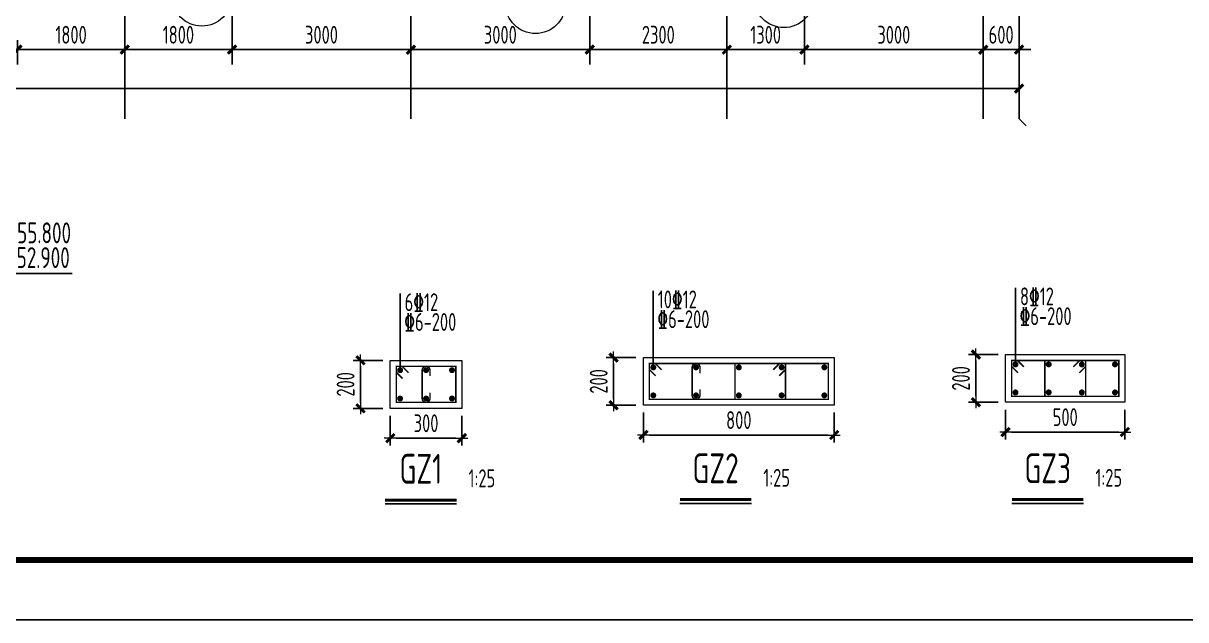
# Model space of a CAD drawing. Extents: x 580289 to 1106878, y -144605 to 78052.
# Drawn here: x 1062153 to 1081653, y -63651 to -53642 of the extents above; entities that cross this region are included whole.
import ezdxf
from ezdxf.enums import TextEntityAlignment as Align

# ---------------------------------------------------------------- set-up
doc = ezdxf.new("R2010")
doc.units = 0
doc.header["$LTSCALE"] = 100
doc.linetypes.add('2', pattern=[18.5, 12, -3, 0.5, -3])
doc.linetypes.add('CONTINOUS', pattern=[0])
doc.layers.get('0').update_dxf_attribs({"linetype": 'CONTINUOUS'})
doc.layers.get('Defpoints').update_dxf_attribs({"linetype": 'CONTINUOUS'})
for name, color, linetype in [('AXIS', 3, 'CONTINUOUS'), ('DIM', 3, 'CONTINUOUS'), ('jiangcha', 5, 'CONTINUOUS'), ('TEXT', 2, 'CONTINUOUS'), ('THICK', 6, 'CONTINUOUS'), ('THIN', 7, 'CONTINUOUS'), ('tm', 7, 'CONTINUOUS'), ('T图框', 7, 'CONTINUOUS'), ('图框', 254, 'CONTINUOUS'), ('网格', 253, '2')]:
    doc.layers.add(name, color=color, linetype=linetype)
for name, color, linetype, lineweight in [('DIM_IDEN', 1, 'CONTINUOUS', 18), ('REIN', 6, 'CONTINUOUS', 18), ('Z-柱大样外框', 7, 'CONTINUOUS', 18), ('Z-详图标注', 3, 'CONTINUOUS', 18)]:
    doc.layers.add(name, color=color, linetype=linetype, lineweight=lineweight)
doc.styles.get("Standard").update_dxf_attribs({"font": 'tssdeng.shx', "width": 0.7, "bigfont": 'tssdchn.shx'})
doc.styles.add('TCCAD_Dimension', font='Tssdeng.shx', dxfattribs={"width": 0.7, "bigfont": 'tssdchn.shx'})
doc.styles.add('TSSD_Dimension', font='Tssdeng.shx', dxfattribs={"width": 0.7, "bigfont": 'tssdchn.shx'})
doc.dimstyles.new('TCCAD_25_100', dxfattribs={"dimtxt": 300, "dimasz": 100, "dimexe": 125, "dimexo": 125, "dimgap": 100, "dimtad": 1, "dimdec": 0, "dimlfac": 0.25, "dimzin": 0, "dimdsep": 46, "dimtxsty": 'TCCAD_Dimension', "dimblk": '_TCDBK25_100', "dimcen": 0, "dimclrt": 7, "dimadec": 0, "dimazin": 0, "dimtfac": 1, "dimtdec": 0, "dimtix": 1, "dimtmove": 2, "dimatfit": 3, "dimfxl": 1, "dimtolj": 1, "dimtzin": 0, "dimarcsym": 0})
doc.dimstyles.new('TSSD_100_100$0', dxfattribs={"dimtxt": 300, "dimasz": 100, "dimexe": 250, "dimexo": 250, "dimgap": 100, "dimtad": 1, "dimdec": 0, "dimzin": 0, "dimdsep": 46, "dimtxsty": 'TSSD_Dimension', "dimblk": '_TSDBK', "dimblk1": '_TSDBK', "dimblk2": '_TSDBK', "dimsah": 1, "dimcen": 0, "dimclrt": 7, "dimadec": 0, "dimazin": 0, "dimtfac": 1, "dimtdec": 0, "dimtix": 1, "dimtmove": 2, "dimatfit": 3, "dimldrblk": '_TSDBK', "dimfxl": 1, "dimtolj": 1, "dimtzin": 0, "dimarcsym": 0})

# ---------------------------------------------------------------- blocks, each defined once
blk = doc.blocks.new('A$C72C84CBD')
at = {"layer": '图框', "color": 0}
for points in [[(0, 0), (0, 59400), (84100, 59400), (84100, 0)], [(0, 0), (84100, 0), (84100, 59400), (0, 59400)]]:
    blk.add_lwpolyline(points, close=True, dxfattribs=at)
at = {"layer": '图框', "color": 0, "const_width": 100}
blk.add_lwpolyline([(2500, 1000), (83100, 1000), (83100, 58400), (2500, 58400)], close=True, dxfattribs=at)
blk = doc.blocks.new('图框')
at = {"layer": 'T图框', "color": 4}
blk.add_blockref('A$C72C84CBD', (602717, 102744), dxfattribs=at)
blk = doc.blocks.new('_TSDBK')
blk.add_line((-1, 0), (0, 0))
at = {"const_width": 0.5}
blk.add_lwpolyline([(-0.7, -0.7), (0.7, 0.7)], dxfattribs=at)
blk = doc.blocks.new('*D1961')
at = {"layer": 'Defpoints', "color": 0}
for p in [(7700, -9569), (9500, -9569), (9500, -9977)]:
    blk.add_point(p, dxfattribs=at)
at = {"layer": 'DIM', "color": 0, "lineweight": -2}
for p, q in [((7700, -9819), (7700, -10227)), ((9500, -9819), (9500, -10227)), ((7800, -9977), (9400, -9977))]:
    blk.add_line(p, q, dxfattribs=at)
at = {"layer": 'DIM', "color": 0, "lineweight": -2, "xscale": 100, "yscale": 100, "zscale": 100, "rotation": 180}
blk.add_blockref('_TSDBK', (7700, -9977), dxfattribs=at)
at = {"layer": 'DIM', "color": 0, "lineweight": -2, "xscale": 100, "yscale": 100, "zscale": 100}
blk.add_blockref('_TSDBK', (9500, -9977), dxfattribs=at)
at = {"layer": 'DIM', "color": 7, "insert": (8600, -9727), "char_height": 300, "attachment_point": 5, "style": 'TSSD_Dimension'}
blk.add_mtext('\\A1;1800', dxfattribs=at)
blk = doc.blocks.new('*D1962')
at = {"layer": 'Defpoints', "color": 0}
for p in [(9500, -9569), (11300, -9569), (11300, -9977)]:
    blk.add_point(p, dxfattribs=at)
at = {"layer": 'DIM', "color": 0, "lineweight": -2}
for p, q in [((9500, -9819), (9500, -10227)), ((11300, -9819), (11300, -10227)), ((9600, -9977), (11200, -9977))]:
    blk.add_line(p, q, dxfattribs=at)
at = {"layer": 'DIM', "color": 0, "lineweight": -2, "xscale": 100, "yscale": 100, "zscale": 100, "rotation": 180}
blk.add_blockref('_TSDBK', (9500, -9977), dxfattribs=at)
at = {"layer": 'DIM', "color": 0, "lineweight": -2, "xscale": 100, "yscale": 100, "zscale": 100}
blk.add_blockref('_TSDBK', (11300, -9977), dxfattribs=at)
at = {"layer": 'DIM', "color": 7, "insert": (10400, -9727), "char_height": 300, "attachment_point": 5, "style": 'TSSD_Dimension'}
blk.add_mtext('\\A1;1800', dxfattribs=at)
blk = doc.blocks.new('*D1963')
at = {"layer": 'Defpoints', "color": 0}
for p in [(11300, -9569), (14300, -9569), (14300, -9977)]:
    blk.add_point(p, dxfattribs=at)
at = {"layer": 'DIM', "color": 0, "lineweight": -2}
for p, q in [((11300, -9819), (11300, -10227)), ((14300, -9819), (14300, -10227)), ((11400, -9977), (14200, -9977))]:
    blk.add_line(p, q, dxfattribs=at)
at = {"layer": 'DIM', "color": 0, "lineweight": -2, "xscale": 100, "yscale": 100, "zscale": 100, "rotation": 180}
blk.add_blockref('_TSDBK', (11300, -9977), dxfattribs=at)
at = {"layer": 'DIM', "color": 0, "lineweight": -2, "xscale": 100, "yscale": 100, "zscale": 100}
blk.add_blockref('_TSDBK', (14300, -9977), dxfattribs=at)
at = {"layer": 'DIM', "color": 7, "insert": (12800, -9727), "char_height": 300, "attachment_point": 5, "style": 'TSSD_Dimension'}
blk.add_mtext('\\A1;3000', dxfattribs=at)
blk = doc.blocks.new('*D1964')
at = {"layer": 'Defpoints', "color": 0}
for p in [(14300, -9569), (17300, -9569), (17300, -9977)]:
    blk.add_point(p, dxfattribs=at)
at = {"layer": 'DIM', "color": 0, "lineweight": -2}
for p, q in [((14300, -9819), (14300, -10227)), ((17300, -9819), (17300, -10227)), ((14400, -9977), (17200, -9977))]:
    blk.add_line(p, q, dxfattribs=at)
at = {"layer": 'DIM', "color": 0, "lineweight": -2, "xscale": 100, "yscale": 100, "zscale": 100, "rotation": 180}
blk.add_blockref('_TSDBK', (14300, -9977), dxfattribs=at)
at = {"layer": 'DIM', "color": 0, "lineweight": -2, "xscale": 100, "yscale": 100, "zscale": 100}
blk.add_blockref('_TSDBK', (17300, -9977), dxfattribs=at)
at = {"layer": 'DIM', "color": 7, "insert": (15800, -9727), "char_height": 300, "attachment_point": 5, "style": 'TSSD_Dimension'}
blk.add_mtext('\\A1;3000', dxfattribs=at)
blk = doc.blocks.new('*D1965')
at = {"layer": 'Defpoints', "color": 0}
for p in [(17300, -9569), (19600, -9569), (19600, -9977)]:
    blk.add_point(p, dxfattribs=at)
at = {"layer": 'DIM', "color": 0, "lineweight": -2}
for p, q in [((17300, -9819), (17300, -10227)), ((19600, -9819), (19600, -10227)), ((17400, -9977), (19500, -9977))]:
    blk.add_line(p, q, dxfattribs=at)
at = {"layer": 'DIM', "color": 0, "lineweight": -2, "xscale": 100, "yscale": 100, "zscale": 100, "rotation": 180}
blk.add_blockref('_TSDBK', (17300, -9977), dxfattribs=at)
at = {"layer": 'DIM', "color": 0, "lineweight": -2, "xscale": 100, "yscale": 100, "zscale": 100}
blk.add_blockref('_TSDBK', (19600, -9977), dxfattribs=at)
at = {"layer": 'DIM', "color": 7, "insert": (18450, -9727), "char_height": 300, "attachment_point": 5, "style": 'TSSD_Dimension'}
blk.add_mtext('\\A1;2300', dxfattribs=at)
blk = doc.blocks.new('*D1966')
at = {"layer": 'Defpoints', "color": 0}
for p in [(19600, -9569), (20900, -9569), (20900, -9977)]:
    blk.add_point(p, dxfattribs=at)
at = {"layer": 'DIM', "color": 0, "lineweight": -2}
for p, q in [((19600, -9819), (19600, -10227)), ((20900, -9819), (20900, -10227)), ((19700, -9977), (20800, -9977))]:
    blk.add_line(p, q, dxfattribs=at)
at = {"layer": 'DIM', "color": 0, "lineweight": -2, "xscale": 100, "yscale": 100, "zscale": 100, "rotation": 180}
blk.add_blockref('_TSDBK', (19600, -9977), dxfattribs=at)
at = {"layer": 'DIM', "color": 0, "lineweight": -2, "xscale": 100, "yscale": 100, "zscale": 100}
blk.add_blockref('_TSDBK', (20900, -9977), dxfattribs=at)
at = {"layer": 'DIM', "color": 7, "insert": (20250, -9727), "char_height": 300, "attachment_point": 5, "style": 'TSSD_Dimension'}
blk.add_mtext('\\A1;1300', dxfattribs=at)
blk = doc.blocks.new('*D1967')
at = {"layer": 'Defpoints', "color": 0}
for p in [(20900, -9569), (23900, -9569), (23900, -9977)]:
    blk.add_point(p, dxfattribs=at)
at = {"layer": 'DIM', "color": 0, "lineweight": -2}
for p, q in [((20900, -9819), (20900, -10227)), ((23900, -9819), (23900, -10227)), ((21000, -9977), (23800, -9977))]:
    blk.add_line(p, q, dxfattribs=at)
at = {"layer": 'DIM', "color": 0, "lineweight": -2, "xscale": 100, "yscale": 100, "zscale": 100, "rotation": 180}
blk.add_blockref('_TSDBK', (20900, -9977), dxfattribs=at)
at = {"layer": 'DIM', "color": 0, "lineweight": -2, "xscale": 100, "yscale": 100, "zscale": 100}
blk.add_blockref('_TSDBK', (23900, -9977), dxfattribs=at)
at = {"layer": 'DIM', "color": 7, "insert": (22400, -9727), "char_height": 300, "attachment_point": 5, "style": 'TSSD_Dimension'}
blk.add_mtext('\\A1;3000', dxfattribs=at)
blk = doc.blocks.new('*D1968')
at = {"layer": 'Defpoints', "color": 0}
for p in [(23900, -9569), (24500, -9569), (24500, -9977)]:
    blk.add_point(p, dxfattribs=at)
at = {"layer": 'DIM', "color": 0, "lineweight": -2}
for p, q in [((23900, -9819), (23900, -10227)), ((24500, -9819), (24500, -10227)), ((23800, -9977), (23700, -9977)), ((23900, -9977), (24500, -9977)), ((24600, -9977), (24700, -9977))]:
    blk.add_line(p, q, dxfattribs=at)
at = {"layer": 'DIM', "color": 0, "lineweight": -2, "xscale": 100, "yscale": 100, "zscale": 100}
blk.add_blockref('_TSDBK', (23900, -9977), dxfattribs=at)
at = {"layer": 'DIM', "color": 0, "lineweight": -2, "xscale": 100, "yscale": 100, "zscale": 100, "rotation": 180}
blk.add_blockref('_TSDBK', (24500, -9977), dxfattribs=at)
at = {"layer": 'DIM', "color": 7, "insert": (24200, -9727), "char_height": 300, "attachment_point": 5, "style": 'TSSD_Dimension'}
blk.add_mtext('\\A1;600', dxfattribs=at)
blk = doc.blocks.new('*D1969')
at = {"layer": 'Defpoints', "color": 0}
for p in [(-24700, -10476), (24500, -10356), (24500, -10631)]:
    blk.add_point(p, dxfattribs=at)
at = {"layer": 'DIM', "color": 0, "lineweight": -2}
for p, q in [((-24600, -10631), (24400, -10631)), ((24500, -10606), (24500, -10881)), ((-24700, -10726), (-24700, -10881))]:
    blk.add_line(p, q, dxfattribs=at)
at = {"layer": 'DIM', "color": 0, "lineweight": -2, "xscale": 100, "yscale": 100, "zscale": 100, "rotation": 180}
blk.add_blockref('_TSDBK', (-24700, -10631), dxfattribs=at)
at = {"layer": 'DIM', "color": 0, "lineweight": -2, "xscale": 100, "yscale": 100, "zscale": 100}
blk.add_blockref('_TSDBK', (24500, -10631), dxfattribs=at)
at = {"layer": 'DIM', "color": 7, "insert": (-100, -10381), "char_height": 300, "attachment_point": 5, "style": 'TSSD_Dimension'}
blk.add_mtext('\\A1;49200', dxfattribs=at)
blk = doc.blocks.new('_TCDBK25_100')
blk.add_line((-1, 0), (1, 0))
at = {"const_width": 0.5}
blk.add_lwpolyline([(-0.7, -0.7), (0.7, 0.7)], dxfattribs=at)
blk = doc.blocks.new('*D1211')
at = {"layer": 'Defpoints', "color": 0}
for p in [(1068310, -60104), (1069510, -60104), (1069510, -60604)]:
    blk.add_point(p, dxfattribs=at)
at = {"layer": 'Z-详图标注', "color": 0, "lineweight": -2}
for p, q in [((1068310, -60229), (1068310, -60729)), ((1069510, -60229), (1069510, -60729)), ((1068410, -60604), (1069410, -60604))]:
    blk.add_line(p, q, dxfattribs=at)
at = {"layer": 'Z-详图标注', "color": 0, "lineweight": -2, "xscale": 100, "yscale": 100, "zscale": 100, "rotation": 180}
blk.add_blockref('_TCDBK25_100', (1068310, -60604), dxfattribs=at)
at = {"layer": 'Z-详图标注', "color": 0, "lineweight": -2, "xscale": 100, "yscale": 100, "zscale": 100}
blk.add_blockref('_TCDBK25_100', (1069510, -60604), dxfattribs=at)
at = {"layer": 'Z-详图标注', "color": 7, "insert": (1068910, -60354), "char_height": 300, "attachment_point": 5, "style": 'TCCAD_Dimension'}
blk.add_mtext('\\A1;300', dxfattribs=at)
blk = doc.blocks.new('*D1212')
at = {"layer": 'Defpoints', "color": 0}
for p in [(1067810, -59298), (1068310, -59298), (1068310, -60104)]:
    blk.add_point(p, dxfattribs=at)
at = {"layer": 'Z-详图标注', "color": 0, "lineweight": -2}
for p, q in [((1068185, -59298), (1067685, -59298)), ((1067810, -60004), (1067810, -59398)), ((1068185, -60104), (1067685, -60104))]:
    blk.add_line(p, q, dxfattribs=at)
at = {"layer": 'Z-详图标注', "color": 0, "lineweight": -2, "xscale": 100, "yscale": 100, "zscale": 100}
for p, rotation in [((1067810, -59298), 90), ((1067810, -60104), 270)]:
    blk.add_blockref('_TCDBK25_100', p, dxfattribs=dict(at, rotation=rotation))
at = {"layer": 'Z-详图标注', "color": 7, "insert": (1067560, -59701), "char_height": 300, "attachment_point": 5, "rotation": 90, "style": 'TCCAD_Dimension'}
blk.add_mtext('\\A1;200', dxfattribs=at)
blk = doc.blocks.new('*D1213')
at = {"layer": 'Defpoints', "color": 0}
for p in [(1072556, -60051), (1075756, -60051), (1075756, -60551)]:
    blk.add_point(p, dxfattribs=at)
at = {"layer": 'Z-详图标注', "color": 0, "lineweight": -2}
for p, q in [((1072556, -60176), (1072556, -60676)), ((1075756, -60176), (1075756, -60676)), ((1072656, -60551), (1075656, -60551))]:
    blk.add_line(p, q, dxfattribs=at)
at = {"layer": 'Z-详图标注', "color": 0, "lineweight": -2, "xscale": 100, "yscale": 100, "zscale": 100, "rotation": 180}
blk.add_blockref('_TCDBK25_100', (1072556, -60551), dxfattribs=at)
at = {"layer": 'Z-详图标注', "color": 0, "lineweight": -2, "xscale": 100, "yscale": 100, "zscale": 100}
blk.add_blockref('_TCDBK25_100', (1075756, -60551), dxfattribs=at)
at = {"layer": 'Z-详图标注', "color": 7, "insert": (1074156, -60301), "char_height": 300, "attachment_point": 5, "style": 'TCCAD_Dimension'}
blk.add_mtext('\\A1;800', dxfattribs=at)
blk = doc.blocks.new('*D1214')
at = {"layer": 'Defpoints', "color": 0}
for p in [(1072056, -59251), (1072556, -59251), (1072556, -60051)]:
    blk.add_point(p, dxfattribs=at)
at = {"layer": 'Z-详图标注', "color": 0, "lineweight": -2}
for p, q in [((1072431, -59251), (1071931, -59251)), ((1072056, -59951), (1072056, -59351)), ((1072431, -60051), (1071931, -60051))]:
    blk.add_line(p, q, dxfattribs=at)
at = {"layer": 'Z-详图标注', "color": 0, "lineweight": -2, "xscale": 100, "yscale": 100, "zscale": 100}
for p, rotation in [((1072056, -59251), 90), ((1072056, -60051), 270)]:
    blk.add_blockref('_TCDBK25_100', p, dxfattribs=dict(at, rotation=rotation))
at = {"layer": 'Z-详图标注', "color": 7, "insert": (1071806, -59651), "char_height": 300, "attachment_point": 5, "rotation": 90, "style": 'TCCAD_Dimension'}
blk.add_mtext('\\A1;200', dxfattribs=at)
blk = doc.blocks.new('*D1215')
at = {"layer": 'Defpoints', "color": 0}
for p in [(1078632, -60001), (1080631, -60001), (1080631, -60501)]:
    blk.add_point(p, dxfattribs=at)
at = {"layer": 'Z-详图标注', "color": 0, "lineweight": -2}
for p, q in [((1078632, -60126), (1078632, -60626)), ((1080631, -60126), (1080631, -60626)), ((1078732, -60501), (1080531, -60501))]:
    blk.add_line(p, q, dxfattribs=at)
at = {"layer": 'Z-详图标注', "color": 0, "lineweight": -2, "xscale": 100, "yscale": 100, "zscale": 100, "rotation": 180}
blk.add_blockref('_TCDBK25_100', (1078632, -60501), dxfattribs=at)
at = {"layer": 'Z-详图标注', "color": 0, "lineweight": -2, "xscale": 100, "yscale": 100, "zscale": 100}
blk.add_blockref('_TCDBK25_100', (1080631, -60501), dxfattribs=at)
at = {"layer": 'Z-详图标注', "color": 7, "insert": (1079631, -60251), "char_height": 300, "attachment_point": 5, "style": 'TCCAD_Dimension'}
blk.add_mtext('\\A1;500', dxfattribs=at)
blk = doc.blocks.new('*D1216')
at = {"layer": 'Defpoints', "color": 0}
for p in [(1078132, -59201), (1078632, -59201), (1078632, -60001)]:
    blk.add_point(p, dxfattribs=at)
at = {"layer": 'Z-详图标注', "color": 0, "lineweight": -2}
for p, q in [((1078507, -59201), (1078007, -59201)), ((1078132, -59901), (1078132, -59301)), ((1078507, -60001), (1078007, -60001))]:
    blk.add_line(p, q, dxfattribs=at)
at = {"layer": 'Z-详图标注', "color": 0, "lineweight": -2, "xscale": 100, "yscale": 100, "zscale": 100}
for p, rotation in [((1078132, -59201), 90), ((1078132, -60001), 270)]:
    blk.add_blockref('_TCDBK25_100', p, dxfattribs=dict(at, rotation=rotation))
at = {"layer": 'Z-详图标注', "color": 7, "insert": (1077882, -59601), "char_height": 300, "attachment_point": 5, "rotation": 90, "style": 'TCCAD_Dimension'}
blk.add_mtext('\\A1;200', dxfattribs=at)
blk = doc.blocks.new('biaozhun')
at = {"layer": 'AXIS'}
for p, q in [((9500, -7138.2), (9500, -11138.2)), ((14300, -7138.2), (14300, -11138.2)), ((19600, -7138.2), (19600, -11138.2)), ((23900, -7138.2), (23900, -11138.2)), ((24500, -7138.2), (24500, -11138.2)), ((24617.2, -11255.4), (24500, -11138.2))]:
    blk.add_line(p, q, dxfattribs=at)
at = {"layer": '网格'}
for p, q in [((11300, -10158), (11300, 9321.7)), ((9500, -10158), (9500, 8494.5)), ((14300, -10158), (14300, 8494.5)), ((23900, -10158), (23900, 8494.5)), ((24500, -10158), (24500, 8494.5)), ((17300, -10158), (17300, 100)), ((20900, -10158), (20900, 100)), ((19600, -10170.9), (19600, -1898.7))]:
    blk.add_line(p, q, dxfattribs=at)
at = {"layer": 'DIM'}
for base, p1, p2, picture, middle in [((9500, -9976.8), (7700, -9569), (9500, -9569), '*D1961', (8600, -9726.8)), ((11300, -9976.8), (9500, -9569), (11300, -9569), '*D1962', (10400, -9726.8)), ((14300, -9976.8), (11300, -9569), (14300, -9569), '*D1963', (12800, -9726.8)), ((17300, -9976.8), (14300, -9569), (17300, -9569), '*D1964', (15800, -9726.8)), ((19600, -9976.8), (17300, -9569), (19600, -9569), '*D1965', (18450, -9726.8)), ((20900, -9976.8), (19600, -9569), (20900, -9569), '*D1966', (20250, -9726.8)), ((23900, -9976.8), (20900, -9569), (23900, -9569), '*D1967', (22400, -9726.8)), ((24500, -9976.8), (23900, -9569), (24500, -9569), '*D1968', (24200, -9726.8)), ((24500, -10631.2), (-24700, -10475.6), (24500, -10356.2), '*D1969', (-100, -10381.2))]:
    dim = blk.add_linear_dim(base=base, p1=p1, p2=p2, dimstyle='TSSD_100_100$0', dxfattribs=at)
    dim.commit()
    dim.dimension.update_dxf_attribs({"geometry": picture, "text_midpoint": middle})

msp = doc.modelspace()

# ---------------------------------------------------------------- linework, layer by layer
at = {"layer": 'DIM_IDEN', "color": 3}
for centre in [(1065149.7, -53189.6), (1070745.1, -53315.6), (1074911.9, -53215.9)]:
    msp.add_circle(centre, 500, dxfattribs=at)
at = {"layer": 'REIN', "color": 210, "const_width": 25}
for points in [[(1068516.3, -59604.4), (1068410.2, -59498.3), (1068410.2, -59398.3), (1069410.2, -59398.3), (1069410.2, -60003.5), (1068410.2, -60003.5), (1068410.2, -59398.3), (1068510.2, -59398.3), (1068616.3, -59504.4)], [(1072762.4, -59557.4), (1072656.3, -59451.3), (1072656.3, -59351.3), (1075656.3, -59351.3), (1075656.3, -59951.3), (1072656.3, -59951.3), (1072656.3, -59351.3), (1072756.3, -59351.3), (1072862.4, -59457.4)], [(1078837.6, -59507), (1078731.5, -59401), (1078731.5, -59301), (1080531.5, -59301), (1080531.5, -59901), (1078731.5, -59901), (1078731.5, -59301), (1078831.5, -59301), (1078937.6, -59407)]]:
    msp.add_lwpolyline(points, dxfattribs=at)
at = {"layer": 'REIN', "color": 6, "const_width": 50}
for points in [[(1068450.2, -59463.3, 1), (1068500.2, -59463.3, 1)], [(1068885.2, -59463.3, 1), (1068935.2, -59463.3, 1)], [(1069320.2, -59463.3, 1), (1069370.2, -59463.3, 1)], [(1072696.3, -59416.3, 1), (1072746.3, -59416.3, 1)], [(1073413.8, -59416.3, 1), (1073463.8, -59416.3, 1)], [(1074131.3, -59416.3, 1), (1074181.3, -59416.3, 1)], [(1074848.8, -59416.3, 1), (1074898.8, -59416.3, 1)], [(1075566.3, -59416.3, 1), (1075616.3, -59416.3, 1)], [(1078771.5, -59366, 1), (1078821.5, -59366, 1)], [(1079328.2, -59366, 1), (1079378.2, -59366, 1)], [(1079884.8, -59366, 1), (1079934.8, -59366, 1)], [(1080441.5, -59366, 1), (1080491.5, -59366, 1)], [(1072696.3, -59886.3, 1), (1072746.3, -59886.3, 1)], [(1073413.8, -59886.3, 1), (1073463.8, -59886.3, 1)], [(1074131.3, -59886.3, 1), (1074181.3, -59886.3, 1)], [(1074848.8, -59886.3, 1), (1074898.8, -59886.3, 1)], [(1075566.3, -59886.3, 1), (1075616.3, -59886.3, 1)], [(1078771.5, -59836, 1), (1078821.5, -59836, 1)], [(1079328.2, -59836, 1), (1079378.2, -59836, 1)], [(1079884.8, -59836, 1), (1079934.8, -59836, 1)], [(1080441.5, -59836, 1), (1080491.5, -59836, 1)], [(1068450.2, -59938.5, 1), (1068500.2, -59938.5, 1)], [(1068885.2, -59938.5, 1), (1068935.2, -59938.5, 1)], [(1069320.2, -59938.5, 1), (1069370.2, -59938.5, 1)]]:
    msp.add_lwpolyline(points, format="xyb", close=True, dxfattribs=at)
at = {"layer": 'REIN', "color": 6, "const_width": 25}
for points in [[(1068975.2, -59838.5), (1068975.2, -59938.5, -1), (1068845.2, -59938.5), (1068845.2, -59463.3, -1), (1068975.2, -59463.3), (1068975.2, -59563.3)], [(1073503.8, -59786.3), (1073503.8, -59886.3, -1), (1073373.8, -59886.3), (1073373.8, -59416.3, -1), (1073503.8, -59416.3), (1073503.8, -59516.3)]]:
    msp.add_lwpolyline(points, format="xyb", dxfattribs=at)
for points in [[(1074732.8, -59457.4), (1074838.8, -59351.3), (1074938.8, -59351.3), (1074938.8, -59951.3), (1074091.3, -59951.3), (1074091.3, -59351.3), (1074938.8, -59351.3), (1074938.8, -59451.3), (1074832.8, -59557.4)], [(1079768.7, -59407), (1079874.8, -59301), (1079974.8, -59301), (1079974.8, -59901), (1079288.2, -59901), (1079288.2, -59301), (1079974.8, -59301), (1079974.8, -59401), (1079868.7, -59507)]]:
    msp.add_lwpolyline(points, dxfattribs=at)
at = {"layer": 'TEXT'}
for p, q in [((1078797.3, -58080.9), (1078796.4, -59351)), ((1068476, -58178.3), (1068475.2, -59448.4)), ((1072722.1, -58131.3), (1072721.3, -59401.4))]:
    msp.add_line(p, q, dxfattribs=at)
at = {"layer": 'THICK', "const_width": 50}
for points in [[(1073166.8, -61634.3), (1074366.8, -61634.3)], [(1078737, -61634.3), (1079937, -61634.3)], [(1068222.2, -61642.9), (1069422.2, -61642.9)]]:
    msp.add_lwpolyline(points, dxfattribs=at)
at = {"layer": 'THIN'}
for p, q in [((1068222.2, -61707.9), (1069422.2, -61707.9)), ((1073166.8, -61699.3), (1074366.8, -61699.3)), ((1078737, -61699.3), (1079937, -61699.3))]:
    msp.add_line(p, q, dxfattribs=at)
at = {"layer": 'tm', "linetype": 'CONTINOUS'}
msp.add_lwpolyline([(1062975.6, -57838.7), (1061210.2, -57838.7), (1061420.2, -58048.7), (1061630.2, -57838.7)], dxfattribs=at)
at = {"layer": 'Z-柱大样外框'}
for points in [[(1072556.3, -59251.3), (1075756.3, -59251.3), (1075756.3, -60051.3), (1072556.3, -60051.3)], [(1078631.5, -60001), (1078631.5, -59201), (1080631.5, -59201), (1080631.5, -60001)], [(1068310.2, -59298.3), (1069510.2, -59298.3), (1069510.2, -60103.5), (1068310.2, -60103.5)]]:
    msp.add_lwpolyline(points, close=True, dxfattribs=at)

# ---------------------------------------------------------------- block references
at = {"layer": 'jiangcha'}
msp.add_blockref('biaozhun', (1054356, -44107.9), dxfattribs=at)
at = {"layer": 'T图框'}
msp.add_blockref('图框', (420061.1, -166394.5), dxfattribs=at)

# ---------------------------------------------------------------- texts
at = {"layer": 'TEXT', "width": 0.7}
for s, p in [('8%%13212', (1078872.2, -58375.2)), ('6%%13212', (1068550.9, -58472.6)), ('10%%13212', (1072797, -58425.5)), ('%%1326-200', (1072790.4, -58757.3)), ('%%1326-200', (1078865.6, -58706.9)), ('%%1326-200', (1068544.3, -58804.3))]:
    msp.add_text(s, height=300, dxfattribs=at).set_placement(p)
for s, p in [('GZ1', (1068822.2, -61517.9)), ('GZ2', (1073766.8, -61509.3)), ('GZ3', (1079337, -61509.3))]:
    msp.add_text(s, height=500, dxfattribs=at).set_placement(p, align=Align.BOTTOM_CENTER)
for p in [(1069622.2, -61517.9), (1074566.8, -61509.3), (1080137, -61509.3)]:
    msp.add_text('1:25', height=300, dxfattribs=at).set_placement(p, align=Align.BOTTOM_LEFT)
at = {"layer": 'tm', "width": 0.7}
for s, p in [('55.800', (1062503.3, -57158.3, 2763.3)), ('52.900', (1062488.4, -57573.9, 1381.6))]:
    msp.add_text(s, height=350, rotation=0, dxfattribs=at).set_placement(p, align=Align.MIDDLE)

# ---------------------------------------------------------------- dimensions: what is measured, and where the dimension line sits
at = {"layer": 'Z-详图标注'}
dim = msp.add_linear_dim(base=(1067810.2, -59298.3), p1=(1068310.2, -60103.5), p2=(1068310.2, -59298.3), angle=90, text='200', dimstyle='TCCAD_25_100', dxfattribs=at)
dim.commit()
dim.dimension.update_dxf_attribs({"geometry": '*D1212', "text_midpoint": (1067560.2, -59700.9)})
for base, p1, p2, picture, middle in [((1072056.3, -59251.3), (1072556.3, -60051.3), (1072556.3, -59251.3), '*D1214', (1071806.3, -59651.3)), ((1078131.5, -59201), (1078631.5, -60001), (1078631.5, -59201), '*D1216', (1077881.5, -59601))]:
    dim = msp.add_linear_dim(base=base, p1=p1, p2=p2, angle=90, dimstyle='TCCAD_25_100', dxfattribs=at)
    dim.commit()
    dim.dimension.update_dxf_attribs({"geometry": picture, "text_midpoint": middle})
for base, p1, p2, picture, middle in [((1075756.3, -60551.3), (1072556.3, -60051.3), (1075756.3, -60051.3), '*D1213', (1074156.3, -60301.3)), ((1080631.5, -60501), (1078631.5, -60001), (1080631.5, -60001), '*D1215', (1079631.5, -60251)), ((1069510.2, -60603.5), (1068310.2, -60103.5), (1069510.2, -60103.5), '*D1211', (1068910.2, -60353.5))]:
    dim = msp.add_linear_dim(base=base, p1=p1, p2=p2, dimstyle='TCCAD_25_100', dxfattribs=at)
    dim.commit()
    dim.dimension.update_dxf_attribs({"geometry": picture, "text_midpoint": middle})

doc.saveas('drawing.dxf')
